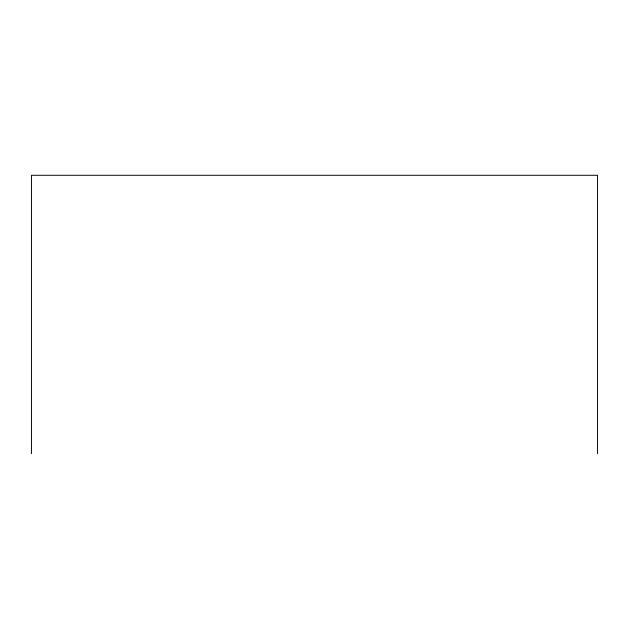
<?xml version="1.0" encoding="UTF-8"?>
<svg xmlns="http://www.w3.org/2000/svg" width="629" height="629" viewBox="0 0 629 629"><rect width="100%" height="100%" fill="white"/><g stroke="black" fill="none" stroke-linecap="round" stroke-linejoin="round"><path stroke-width="0.94" d="M597.55 453.713L597.55 175.287L31.45 175.287L31.45 453.713"/></g></svg>
